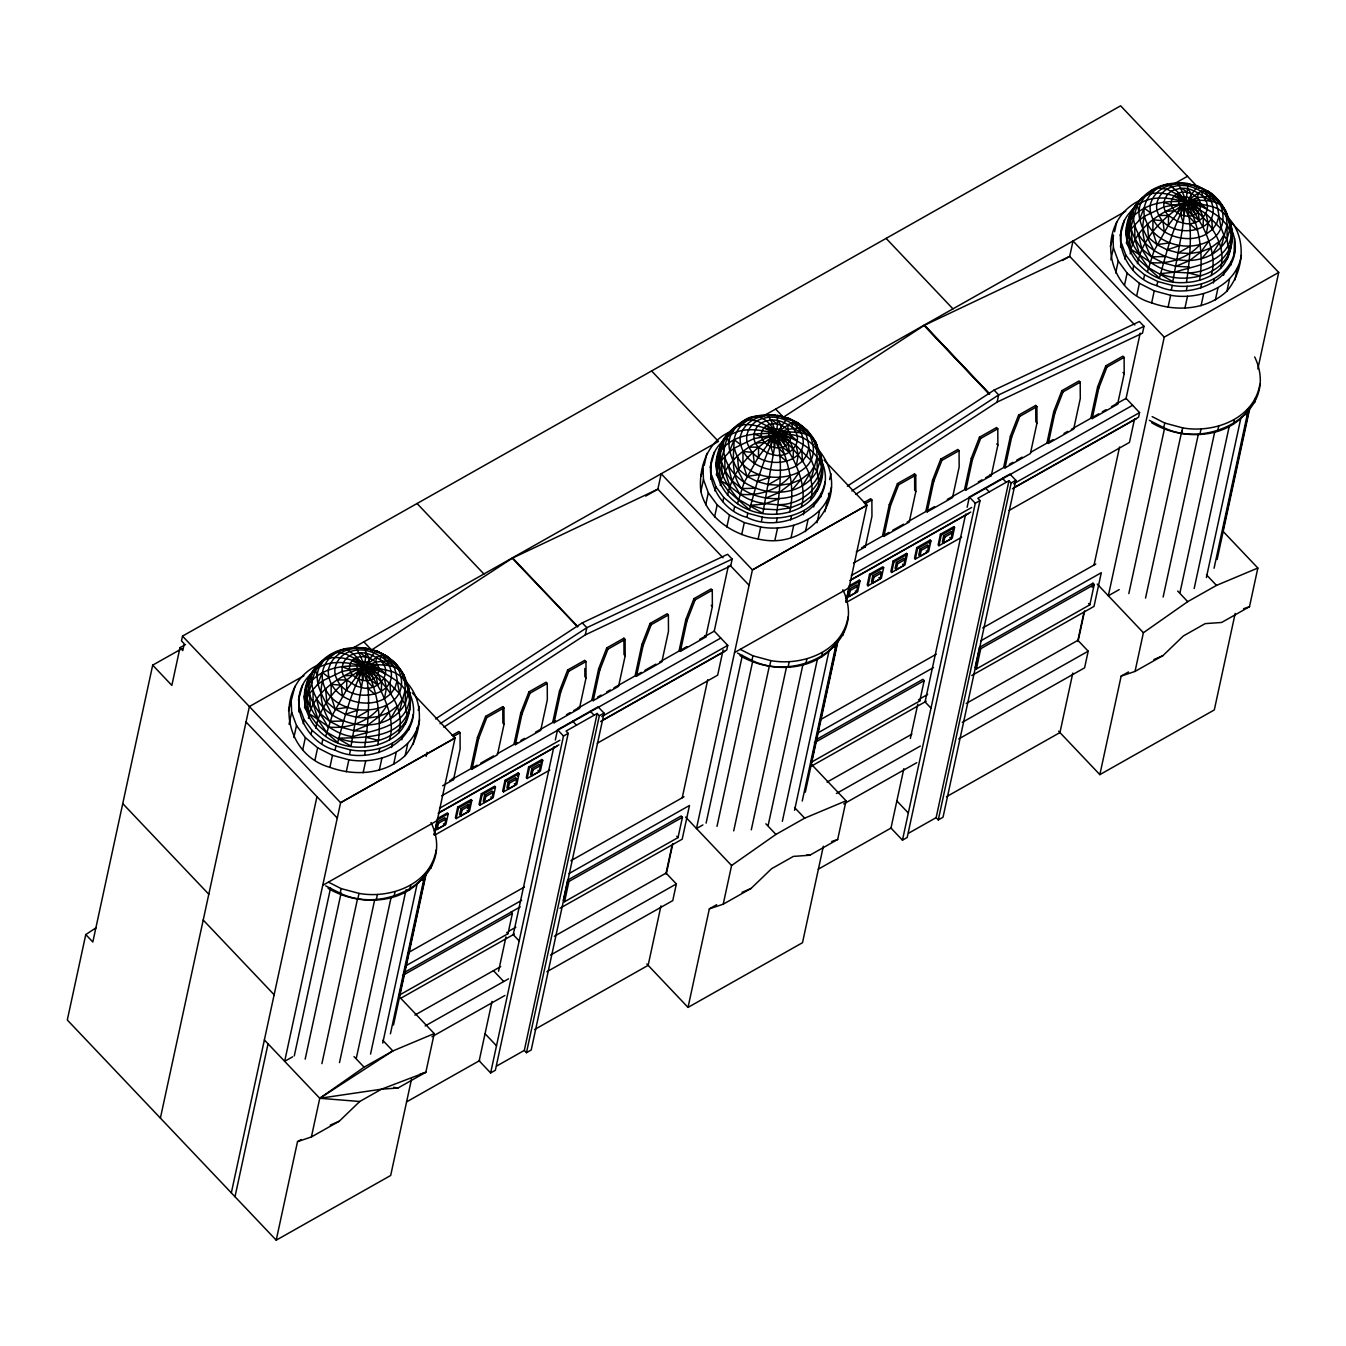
<?xml version="1.0" encoding="UTF-8"?>
<svg xmlns="http://www.w3.org/2000/svg" width="1346" height="1346" viewBox="0 0 1346 1346"><rect width="100%" height="100%" fill="white"/><g stroke="black" fill="none" stroke-linecap="round" stroke-linejoin="round"><path stroke-width="1.5" d="M363.639 648.049L354.015 647.476L355.546 647.275C373.212 673.757 369.275 716.24 364.682 746.929C315.687 751.371 282.643 696.185 321.358 661.458C346.04 636.894 392.544 646.316 405.382 678.603L402.723 676.365M364.682 746.929C382.887 746.02 406.122 735.101 407.115 714.558C403.009 700.492 408.259 685.131 401.512 671.654C393.217 663.41 380.8 665.513 370.268 664.201C345.501 677.475 321.458 699.634 315.671 728.152M775.464 415.275L765.824 414.703L767.371 414.518C785.021 440.983 781.101 483.466 776.491 514.155C726.318 517.301 695.024 464.824 733.166 428.684C757.865 404.12 804.37 413.542 817.207 445.829L814.549 443.591M776.491 514.155C794.695 513.247 817.947 502.327 818.94 481.784C814.835 467.718 820.084 452.357 813.337 438.897C805.043 430.636 792.626 432.739 782.076 431.427C757.31 444.702 733.284 466.86 727.496 495.378M1174.301 184.234L1177.313 182.787C1194.979 209.269 1191.042 251.752 1186.449 282.441C1137.454 286.883 1104.427 231.697 1143.124 196.97C1168.092 171.279 1219.695 182.871 1227.67 218.288M1186.449 282.441C1204.653 281.533 1227.889 270.613 1228.881 250.07C1224.776 236.004 1230.025 220.643 1223.278 207.166C1214.984 198.922 1202.567 201.025 1192.034 199.713C1167.268 212.988 1143.225 235.146 1137.437 263.648M325.631 736.413L332.226 715.399L346.612 689.724L346.797 679.999C337.51 671.654 342.809 655.923 354.789 653.786C368.064 649.58 378.764 659.473 389.28 665.597C402.706 697.262 348.631 705.842 337.274 679.881C330.376 668.255 339.091 653.752 351.575 651.144C367.929 646.299 382.634 656.579 394.126 666.977C398.618 679.208 396.717 693.089 405.028 704.042C381.103 744.809 305.391 721.473 311.986 673.151C322.804 651.986 340.925 656.579 359.651 662.468C380.649 678.872 406.627 703.621 398.786 733.015M737.457 503.64L744.052 482.625L758.437 456.95L758.622 447.225C749.335 438.88 754.618 423.149 766.597 421.012C779.889 416.806 790.59 426.699 801.106 432.823C814.532 464.488 760.456 473.069 749.099 447.108C742.184 435.481 750.917 420.978 763.401 418.37C779.755 413.525 794.46 423.805 805.951 434.203C810.443 446.435 808.542 460.315 816.854 471.268C792.929 512.035 717.216 488.699 723.812 440.378L720.783 450.321L716.358 474.835L728.169 490.869L749.503 509.764C758.135 478.183 766.884 443.221 787.864 417.849L798.834 423.603L809.165 433.126L810.258 436.356M1147.398 271.909L1153.993 250.911L1168.378 225.236L1168.564 215.511C1159.276 207.166 1164.576 191.435 1176.555 189.298C1189.847 185.092 1200.548 194.985 1211.063 201.109C1224.49 232.774 1170.397 241.355 1159.041 215.394C1152.142 203.768 1160.858 189.248 1173.342 186.657C1189.696 181.811 1204.401 192.091 1215.892 202.489C1220.385 214.721 1218.483 228.601 1226.795 239.554C1202.87 280.321 1127.157 256.985 1133.769 208.664C1144.588 187.498 1162.692 192.091 1181.418 197.98C1202.415 214.384 1228.393 239.134 1220.553 268.527M389.415 740.132C394.597 723.845 388.237 706.532 381.322 691.743L381.591 682.035L378.108 673.993L371.917 668.726C353.863 663.578 332.058 657.336 315.435 669.702L304.533 707.609L316.344 723.643L337.678 742.538C346.309 710.957 355.075 675.995 376.056 650.623L387.009 656.377L397.339 665.9C410.446 681.598 414.551 704.833 405.264 723.98M801.24 507.358C806.405 491.071 800.062 473.758 793.147 458.986L793.417 449.261L789.934 441.219L783.742 435.953C765.689 430.804 743.884 424.562 727.244 436.928L721.187 460.82L718.562 465.464L720.918 480.976L720.295 485.553M1211.181 275.644C1216.363 259.357 1210.004 242.044 1203.088 227.255L1203.358 217.547L1199.875 209.505L1193.683 204.239C1175.63 199.09 1153.825 192.848 1137.202 205.215L1126.299 243.121L1138.127 259.155L1159.461 278.05C1168.076 246.453 1176.841 211.507 1197.822 186.135L1208.775 191.889L1219.106 201.412L1220.216 204.642M377.772 744.893C383.072 713.935 375.416 664.874 345.602 648.839C330.258 653.079 317.202 663.09 309.462 677.122C298.997 697.598 315.772 715.954 326.388 731.972L351.003 746.121L362.68 680.285L365.675 656.999L365.574 648.149L374.945 650.69M810.612 500.241C818.452 470.848 792.458 446.098 771.46 429.694C759.161 426.833 744.86 420.406 733.166 428.684C707.121 449.244 720.531 478.84 738.214 499.198L762.829 513.348L774.488 447.511L777.483 424.226L777.382 415.376L788.638 418.421L798.834 423.603L800.046 425.572L794.544 422.779M1199.555 280.389C1204.838 249.447 1197.2 200.386 1167.369 184.352C1152.025 188.591 1138.968 198.602 1131.229 212.634C1120.781 233.11 1137.538 251.466 1148.172 267.484L1172.77 281.634L1182.192 230.519L1187.912 185.984L1187.71 183.409L1175.781 182.989M406.694 719.454C393.587 742.925 361.889 747.013 338.553 738.163C365.405 737.389 404.221 738.904 410.244 704.295C411.657 690.296 405.853 675.86 391.434 671.435C363.874 664.15 324.268 659.91 306.333 687.402L305.121 702.932L309.092 713.75L308.47 718.327M817.089 491.206C832.35 463.663 815.777 432.84 783.675 434.388C760.961 432.251 731.198 432.201 718.158 454.628L716.947 470.158L720.918 480.976C732.073 486.108 739.762 496.304 751.59 500.275C764.208 505.49 778.072 503.017 790.792 507.762L802.519 502.967L811.975 495.782L818.503 486.68M1200.733 276.048L1188.434 272.935L1174.806 272.144L1160.319 273.675C1187.492 285.453 1230.631 274.029 1232.011 239.807C1234.282 225.775 1227.064 211.406 1213.2 206.948C1185.641 199.662 1146.035 195.422 1128.099 222.914L1126.888 238.444L1130.859 249.262L1130.236 253.839M821.38 463.781L821.649 460.685L817.729 450.001L821.01 456.176C828.244 482.339 803.999 505.087 778.493 504.649M1231.203 233.615L1231.607 228.955L1228.326 220.054M307.258 686.41L307.864 681.581M346.612 689.724L360.005 671.99L368.821 663.006L369.46 658.026L365.994 653.264M719.084 453.636L719.689 448.807M758.437 456.95L771.83 439.217L780.646 430.232L781.269 425.252L777.82 420.49M1129.025 221.922L1129.647 217.093L1132.911 212.533M1168.378 225.236L1181.771 207.503L1190.587 198.518L1191.227 193.538L1187.761 188.777M311.986 673.151L308.957 683.078L306.737 698.238L309.092 713.75C323.511 721.961 335.524 734.882 353.039 736.632C374.356 729.599 405.6 727.446 409.588 699.449C404.877 681.833 386.588 674.548 371.866 667.162C370.419 659.776 356.286 659.372 356.976 667.852C358.406 675.221 372.556 675.625 371.866 667.162M789.597 512.119C795.587 488.093 788.335 462.788 779.334 440.445C771.746 422.038 757.462 406.223 739.105 424.781M1133.769 208.664L1130.741 218.59L1128.52 233.75L1130.859 249.262C1145.278 257.473 1157.291 270.395 1174.806 272.144C1196.123 265.112 1227.367 262.958 1231.354 234.961C1226.643 217.345 1208.355 210.06 1193.633 202.674C1192.186 195.288 1178.053 194.884 1178.743 203.364C1180.173 210.733 1194.323 211.137 1193.633 202.674M361.317 661.795L345.249 653.735L336.752 652.44C326.842 658.026 320.415 669.349 322.653 680.807C318.716 694.738 322.232 709.292 329.72 721.372L341.346 727.294L354.2 730.76L367.391 731.534M757.411 416.065C746.189 419.229 735.976 427.776 734.159 439.755C733.654 456.445 730.474 474.044 741.545 488.598C767.001 506.298 814.33 501.604 821.413 466.675C816.686 449.059 798.397 441.774 783.675 434.388C782.245 427.002 768.112 426.598 768.785 435.078C770.232 442.447 784.365 442.851 783.675 434.388M1183.084 197.307L1167.016 189.248L1158.519 187.952C1148.609 193.538 1142.182 204.861 1144.42 216.319C1140.483 230.25 1143.999 244.804 1151.486 256.884L1163.112 262.806L1175.967 266.272L1189.157 267.046M360.005 671.99L358.877 679.259L361.586 687.537C376.964 692.382 394.294 673.606 380.783 660.802L379.942 655.754L385.192 655.283L395.438 663.359L403.918 674.884M771.83 439.217L770.703 446.485L773.412 454.763C788.773 459.609 806.103 440.832 792.609 428.028L791.768 422.981L797.017 422.509L807.247 430.585L815.743 442.111L821.01 456.176M1181.771 207.503L1180.661 214.771L1183.353 223.049C1198.731 227.895 1216.061 209.118 1202.55 196.314L1201.726 191.267L1206.975 190.779L1219.106 201.412M394.126 666.977C381.271 642.799 335.289 640.158 328.323 670.039C327.213 697.161 363.067 710.738 384.485 698.624L386.42 687.873L384.3 678.266L371.462 670.207L352.08 660.735C341.362 674.413 366.432 687.554 376.257 676.55C386.975 662.888 361.923 649.731 352.08 660.735M805.951 434.203C793.08 410.025 747.114 407.384 740.149 437.265C739.038 464.387 774.892 477.965 796.31 465.851L798.245 455.099L796.125 445.492L783.288 437.433L763.889 427.961C753.188 441.639 778.24 454.78 788.083 443.776C798.784 430.114 773.731 416.957 763.889 427.961M1215.892 202.489C1203.038 178.311 1157.055 175.67 1150.09 205.551C1148.979 232.673 1184.833 246.251 1206.252 234.137L1208.186 223.386L1206.066 213.778L1193.246 205.719L1173.847 196.247C1163.146 209.926 1188.198 223.066 1198.024 212.062C1208.742 198.4 1183.689 185.243 1173.847 196.247M370.268 664.201L375.719 662.114L376.611 657.336L379.942 655.754M782.076 431.427L787.528 429.34L788.436 424.562L791.768 422.981M1192.034 199.713L1197.486 197.626L1198.377 192.848L1201.726 191.267M96.273 927.663L85.774 934.561L67.3 1019.999L276.216 1240.171L390.677 1175.479L411.54 1079.004M181.895 648.637L152.687 665.16L92.824 941.998L85.774 934.561M160.393 1118.105L249.38 706.549L303.91 675.709M405.382 681.093C425.656 701.03 422.493 735.034 405.163 755.594C385.259 774.438 354.738 776.423 329.888 767.338C280.91 753.693 273.154 681.985 321.694 663.393M294.993 686.208L288.532 710.89M289.054 724.299L291.645 712.32L291.123 698.91M408.477 690.868C431.225 735.757 373.296 768.987 335.07 750.143C301.033 741.276 283.569 691.81 315.671 670.375M302.732 684.677L298.408 700.088M298.862 711.984L299.3 695.932M293.899 737.507L296.49 725.511L291.645 712.32M303.17 723.694L304.061 719.538L299.754 707.828M302.766 749.604L305.357 737.625L296.49 725.511M311.027 734.411L311.919 730.255L304.061 719.538M315.031 759.783L317.639 747.804L305.357 737.625M321.913 743.446L322.804 739.29L311.919 730.255M231.327 1192.859L316.949 796.697M234.995 1196.729L268.056 1043.789M329.888 767.338L332.479 755.358L317.639 747.804M335.07 750.143L335.962 745.987L322.804 739.29M349.624 754.063L350.515 749.907C375.938 754.483 408.578 742.706 413.222 714.457M346.292 771.763L348.883 759.783C377.553 764.932 414.366 751.657 419.616 719.807M284.662 1061.321L340.605 802.687L455.066 737.995L412.297 692.921M294.286 1055.887L330.561 888.074M364.564 754.938L365.456 750.782M363.134 772.755L365.725 760.759M431.057 822.507C457.203 877.289 385.848 915.717 340.117 893.189L341.11 888.579L328.491 882.168M305.172 1059.151L341.144 892.835M378.865 752.7L379.774 748.544M276.216 1240.171L297.516 1141.644L301.184 1139.574M379.286 770.232L381.877 758.252M321.896 1063.66L357.397 899.397M358.019 898.018L359.012 893.408C390.323 899.044 430.518 884.541 436.239 849.763M391.585 747.518L392.477 743.362M297.516 1141.644L311.397 1136.949L319.759 1098.286L364.093 1067.193L392.847 1050.94L434.22 1033.577L399.762 997.251M393.621 764.377L396.212 752.397M401.815 739.728L402.723 735.572M408.898 729.869L409.79 725.713M405.163 755.594L407.754 743.615M339.495 1062.6L374.558 900.39M376.426 899.094L377.418 894.484M418.236 710.385L419.094 706.398M413.155 744.473L415.746 732.493M356.37 1057.99L390.996 897.832M394.041 896.352L395.034 891.742M426.16 756.435L427.035 752.364M370.537 1054.086L406.055 889.824M409.689 889.958L410.698 885.348M382.735 1043.083L417.361 882.926M422.308 880.368L423.3 875.758M390.424 1033.812L425.05 873.655M425.689 873.823L399.139 996.612L425.807 873.436M434.102 834.941L437.198 820.623L322.737 885.315M434.236 834.453L455.083 737.978L340.622 802.704M393.486 1024.996L426.329 873.049M437.299 822.002L436.003 827.941L437.198 829.203L444.651 824.98L445.93 819.041L444.752 817.779L437.299 822.002L438.493 823.247L437.198 829.203M431.023 868.237L432.016 863.627M442.649 785.761L453.535 779.603L460.13 749.049L460.046 732.729L458.868 731.484L452.02 735.37M434.22 831.004L445.896 824.408L448.201 813.775L447.394 812.934L437.4 818.587M457.707 807.112L455.402 817.745L456.193 818.587L469.535 811.049L471.823 800.416L471.033 799.574L457.707 807.112L458.498 807.953L456.193 818.587M460.938 808.643L459.642 814.582L460.837 815.844L468.29 811.621L469.569 805.682L468.374 804.42L460.938 808.643L462.115 809.888L460.837 815.844M477.477 737.356L470.864 767.91L472.042 769.138L497.431 754.786L504.043 724.249L503.942 707.912L502.781 706.684L485.62 716.375L477.477 737.356L478.654 738.601L472.042 769.138M467.533 808.391L468.374 804.42M469.115 808.441L471.033 799.574M481.346 793.753L479.041 804.386L479.832 805.228L493.174 797.69L495.463 787.057L494.672 786.215L481.346 793.753L482.137 794.594L479.832 805.228M484.577 795.284L483.281 801.223L484.476 802.468L491.929 798.262L493.208 792.323L492.013 791.061L484.577 795.284L485.755 796.529L484.476 802.468M434.22 1033.577L425.858 1072.257L397.995 1088.005L381.524 1089.183L319.759 1098.286L264.354 1039.936M504.986 780.394L502.681 791.027L503.471 791.869L516.814 784.331L519.102 773.698L518.311 772.856L504.986 780.394L505.776 781.235L503.471 791.869M520.767 712.892L514.155 743.429L515.333 744.675L540.722 730.323L547.334 699.769L547.25 683.448L546.072 682.203L528.928 691.894L520.767 712.892L521.945 714.12L515.333 744.675M508.199 781.908L506.92 787.864L508.115 789.109L515.568 784.903L516.847 778.964L515.653 777.702L508.199 781.908L509.394 783.17L508.115 789.109M517.554 776.406L518.311 772.856M528.625 767.035L526.32 777.668L527.11 778.51L540.436 770.972L542.741 760.339L541.95 759.497L528.625 767.035L529.415 767.876L527.11 778.51M531.838 768.549L530.56 774.505L531.754 775.75L539.208 771.544L540.486 765.605L539.292 764.343L531.838 768.549L533.033 769.811L531.754 775.75M540.419 766.597L541.95 759.497M492.013 1001.441L479.176 1060.85L490.634 1072.93L495.362 1070.272L568.197 733.368L566.043 731.08L597.17 713.498L599.323 715.769L526.471 1052.673L524.317 1050.402L597.17 713.498M498.558 971.189L505.961 936.917M559.499 691.003L552.886 721.54L554.064 722.785L579.453 708.433L586.048 677.879L585.964 661.559L584.787 660.314L567.642 670.005L559.499 691.003L560.659 692.231L554.064 722.785M399.998 994.744L507.98 933.703L512.372 913.429L511.093 912.1M553.829 746.929L513.23 934.679L519.186 940.938M555.326 740.014L557.547 729.768L598.095 706.835L604.051 713.111L531.199 1050.015L526.471 1052.673M490.634 1072.93L563.486 736.026L568.197 733.368M443.827 727.16L585.291 634.875L586.839 627.69L732.174 559.112L727.614 554.3L582.263 622.878L435.498 718.932M598.617 668.878L592.004 699.432L593.182 700.677L618.571 686.325L625.183 655.771L625.082 639.434L623.921 638.206L606.76 647.897L598.617 668.878L599.794 670.123L593.182 700.677M567.659 880.116L563.284 900.39L564.546 901.736L678.031 837.582L682.422 817.308L681.143 815.979L567.659 880.116L568.937 881.462L564.546 901.736M577.585 626.782L512.254 558.22L657.874 489.153L661.189 473.775L752.414 569.913L696.471 828.564L702.898 824.913M641.907 644.414L635.295 674.969L636.473 676.197L661.862 661.845L668.474 631.308L668.39 614.971L667.212 613.742L650.068 623.434L641.907 644.414L643.085 645.659L636.473 676.197M733.52 430.619C708.4 438.527 698.103 467.298 700.862 491.526C707.222 517.823 732.645 534.53 758.118 538.989C811.89 551.894 855.265 491.038 817.19 448.319M704.227 465.43L706.818 453.434M700.862 491.526L703.453 479.546L702.949 466.137M820.286 458.094C843.033 502.983 785.122 536.213 746.895 517.369C713.7 508.552 695.63 460.988 726.016 438.712M714.558 451.903L710.217 467.314M710.671 479.21L711.125 463.159M705.725 504.733L708.316 492.754L703.453 479.546M685.804 619.597L679.208 650.152L680.369 651.38L705.758 637.028L712.37 606.491L712.286 590.154L711.109 588.925L693.964 598.617L685.804 619.597L686.982 620.843L680.369 651.38M714.978 490.92L715.887 486.764L711.58 475.054M714.591 516.83L717.182 504.851L708.316 492.754M722.836 501.637L723.744 497.498L715.887 486.764M726.857 527.009L729.448 515.03L717.182 504.851M733.721 510.672L734.63 506.517L723.744 497.498M714.188 631.375L728.354 565.943M732.174 559.112L730.71 565.909L585.291 634.875M682.22 797.808L707.744 679.73M554.384 936.227L666.068 873.1L672.041 845.456M666.22 874.244L672.832 843.656M660.987 905.841L648.133 965.351L534.614 1029.505M741.696 534.564L744.288 522.585L729.448 515.03M746.895 517.369L747.787 513.213L734.63 506.517M723.122 649.866L717.654 675.17L597.254 743.228M699.668 639.4L714.255 631.156L727.749 645.373L726.756 649.983L602.705 720.11M666.068 873.1L676.365 883.952L672.764 900.609L546.88 971.745M761.432 521.289L762.341 517.133C787.763 521.71 820.404 509.932 825.048 481.683M758.118 538.989L760.709 527.009C789.379 532.158 826.175 518.883 831.424 487.033M706.112 823.113L742.386 655.3M776.373 522.164L777.281 518.008M774.96 539.982L777.551 527.985M842.865 589.733C869.011 644.515 797.673 682.944 751.926 660.415L752.919 655.805L740.317 649.395M716.997 826.377L752.515 662.114M790.691 519.926L791.583 515.77M646.82 963.955L688.025 1007.397L709.342 908.87L716.661 904.731M791.095 537.458L793.686 525.478M733.705 830.886L769.222 666.623M769.845 665.244L770.837 660.634C802.149 666.27 842.344 651.767 848.064 616.99M803.394 514.744L804.302 510.588M709.342 908.87L723.223 904.192L731.585 865.512L775.919 834.419L804.672 818.166L846.045 800.803L811.571 764.478M805.43 531.603L808.021 519.623M813.64 506.954L814.532 502.798M820.724 497.095L821.615 492.939M816.988 522.82L819.579 510.841M751.304 829.826L786.384 667.616M788.234 666.32L789.244 661.71M829.624 479.613L830.919 473.624M824.963 511.716L827.554 499.719M768.196 825.216L802.822 665.059M805.867 663.578L806.86 658.968M782.346 821.312L817.426 659.103M821.514 657.185L822.507 652.574M794.561 810.309L829.186 650.152M834.133 647.594L835.126 643.001M802.25 801.038L836.875 640.881M837.515 641.049L810.965 763.838L837.616 640.679M845.927 602.184L849.023 587.849L734.546 652.541M846.045 601.679L866.908 505.204L824.122 460.147M805.295 792.222L838.154 640.275M849.107 589.228L847.829 595.168L849.023 596.429L856.477 592.206L857.755 586.267L856.561 585.022L849.107 589.228L850.302 590.473L849.023 596.429M842.848 635.463L843.841 630.853M856.292 551.961L865.36 546.829L871.956 516.275L871.872 499.955L870.694 498.71L863.846 502.596M858.075 585.493L859.219 580.176L860.01 581.001L857.705 591.634L846.045 598.23M869.516 574.338L867.228 584.988L868.019 585.813L881.344 578.275L883.649 567.642L882.858 566.817L869.516 574.338L870.324 575.179L868.019 585.813M872.746 575.869L871.468 581.809L872.662 583.07L880.116 578.847L881.394 572.908L880.2 571.646L872.746 575.869L873.941 577.114L872.662 583.07M889.302 504.582L882.69 535.136L883.868 536.364L909.257 522.012L915.852 491.475L915.768 475.138L914.59 473.91L897.446 483.601L889.302 504.582L890.463 505.827L883.868 536.364M880.94 575.667L881.714 572.134M823.348 846.23L802.502 942.705L688.042 1007.397M893.155 560.979L890.867 571.613L891.658 572.454L904.983 564.916L907.288 554.283L906.497 553.442L893.155 560.979L893.963 561.82L891.658 572.454M896.386 562.51L895.107 568.449L896.301 569.695L903.738 565.488L905.034 559.549L903.839 558.287L896.386 562.51L897.58 563.755L896.301 569.695M723.223 904.192L751.068 888.444L771.561 868.725L793.349 856.409L809.821 855.232L837.683 839.483L846.045 800.803M905.336 558.758L906.497 553.442M916.794 547.62L914.506 558.254L915.297 559.095L928.622 551.557L930.927 540.924L930.136 540.082L916.794 547.62L917.585 548.461L915.297 559.095M932.593 480.118L925.981 510.656L927.158 511.901L952.547 497.549L959.16 466.995L959.059 450.674L957.898 449.429L940.736 459.121L932.593 480.118L933.754 481.346L927.158 511.901M920.025 549.151L918.746 555.09L919.941 556.335L927.377 552.129L928.673 546.19L927.478 544.928L920.025 549.151L921.219 550.396L919.941 556.335M929.363 543.633L930.136 540.082M940.433 534.261L938.128 544.894L938.936 545.736L952.261 538.198L954.566 527.565L953.776 526.723L940.433 534.261L941.224 535.102L938.936 545.736M943.664 535.775L942.385 541.731L943.563 542.976L951.016 538.77L952.312 532.831L951.117 531.569L943.664 535.775L944.858 537.037L943.563 542.976M952.228 533.824L953.776 526.723M903.839 768.667L890.985 828.076L902.459 840.156L907.187 837.498L980.023 500.594L977.869 498.306L1008.978 480.724L1011.149 482.995L938.297 819.899L936.143 817.628L1008.978 480.724M910.367 738.416L917.787 704.143M971.307 458.229L964.712 488.766L965.873 490.011L991.279 475.66L997.874 445.105L997.79 428.785L996.612 427.54L979.467 437.231L971.307 458.229L972.485 459.457L965.873 490.011M811.806 761.971L919.806 700.93L924.18 680.655L922.919 679.326L816.753 739.324M965.654 514.155L925.055 701.905L930.995 708.164M967.151 507.24L969.356 496.994L1009.921 474.061L1015.86 480.337L943.024 817.241L938.297 819.899M902.459 840.156L975.295 503.253L980.023 500.594M855.652 494.386L997.117 402.101L998.665 394.916L1143.999 326.338L1139.423 321.526L994.088 390.104L847.307 486.158M1010.425 436.104L1003.83 466.658L1005.008 467.903L1030.397 453.552L1036.992 422.997L1036.908 406.66L1035.73 405.432L1018.586 415.123L1010.425 436.104L1011.603 437.349L1005.008 467.903M979.484 647.359L975.093 667.616L976.372 668.962L1089.856 604.808L1094.231 584.534L1092.969 583.205L979.484 647.359L980.746 648.688L976.372 668.962M1053.716 411.64L1047.121 442.195L1048.298 443.423L1073.687 429.071L1080.283 398.534L1080.199 382.197L1079.021 380.968L1061.876 390.66L1053.716 411.64L1054.894 412.886L1048.298 443.423M1227.148 216.605C1247.422 236.543 1244.259 270.546 1226.929 291.106C1207.042 309.95 1176.505 311.936 1151.654 302.85C1104.41 289.44 1094.82 221.972 1139.877 200.369M1114.606 231.714L1116.759 221.72M1110.82 259.812L1113.411 247.832L1112.89 234.423M1230.951 228.332C1251.629 272.851 1194.037 303.91 1156.837 285.655C1123.641 276.839 1105.588 229.274 1135.974 206.998M1124.499 220.189L1120.175 235.6M1120.629 247.496L1121.067 231.445M1115.666 273.019L1118.257 261.023L1113.411 247.832M1130.977 213.105L1131.582 210.329M1124.936 259.206L1125.828 255.05L1121.521 243.34M1097.629 386.824L1091.017 417.378L1092.195 418.606L1117.584 404.254L1124.196 373.717L1124.112 357.38L1122.934 356.152L1105.789 365.843L1097.629 386.824L1098.807 388.069L1092.195 418.606M1124.533 285.116L1127.124 273.137L1118.257 261.023M1132.794 269.923L1133.685 265.768L1125.828 255.05M1136.815 295.296L1139.406 283.316L1127.124 273.137M1143.679 278.959L1144.571 274.803L1133.685 265.768M1125.979 398.87L1140.18 333.169M1143.999 326.338L1142.518 333.135L997.1 402.101M1094.029 565.034L1119.569 446.956M966.209 703.453L1077.894 640.326L1083.867 612.682M1078.028 641.47L1084.64 610.882M1151.654 302.85L1154.245 290.871L1139.406 283.316M1072.812 673.067L1059.941 732.577L946.44 796.731M1156.837 285.655L1157.745 281.499L1144.571 274.803M1092.094 587.26L1092.969 583.205M1134.527 419.043L1129.479 442.397L1009.079 510.454M1111.476 406.627L1126.08 398.382L1139.574 412.599L1138.565 417.21L1014.514 487.336M1077.894 640.326L1088.191 651.178L1084.59 667.835L958.705 738.971M1171.39 289.575L1172.282 285.419C1197.704 289.996 1230.345 278.218 1234.989 249.969M1168.059 307.275L1170.65 295.296C1199.32 300.444 1236.133 287.169 1241.382 255.319M1230.244 221.367L1278.7 272.447L1164.24 337.139L1108.33 595.773L1119.216 589.598M1186.331 290.45L1187.222 286.294M1184.901 308.268L1187.492 296.271M1254.691 356.959C1280.837 411.758 1209.499 450.17 1163.752 427.658L1164.744 423.048L1152.142 416.621M1128.823 593.603L1164.34 429.34M1200.632 288.212L1201.541 284.056M1201.053 305.744L1203.644 293.764M1058.629 731.181L1099.85 774.623L1121.151 676.096L1128.47 671.957M1213.352 283.03L1214.243 278.874M1145.53 598.112L1181.889 430.653M1181.653 432.487L1182.663 427.877C1213.957 433.496 1254.152 418.993 1259.89 384.216M1121.151 676.096L1135.031 671.418L1143.393 632.738L1187.727 601.645L1216.498 585.392L1257.854 568.029L1223.396 531.72M1215.388 299.889L1217.979 287.909M1223.598 275.24L1224.49 271.084M1234.534 238.091L1234.097 254.125M1230.665 265.381L1231.573 261.225M1226.929 291.106L1229.521 279.127M1163.129 597.052L1198.209 434.842M1200.06 433.563L1201.053 428.953M1234.921 279.985L1237.512 268.005M1180.021 592.442L1214.647 432.285M1217.676 430.804L1218.685 426.194M1194.171 588.539L1229.235 426.329M1233.34 424.411L1234.332 419.801M1206.386 577.535L1241.012 417.378M1245.942 414.837L1246.951 410.227M1214.058 568.264L1248.684 408.107M1222.791 531.064L1249.408 407.922M1257.837 368.922L1278.7 272.447M1217.12 559.448L1249.963 407.502M1254.657 402.69L1255.65 398.079M1235.174 613.456L1214.311 709.931L1099.85 774.623M1135.031 671.418L1162.894 655.67L1183.37 635.951L1205.158 623.635L1221.646 622.458L1249.492 606.71L1257.854 568.029M399.106 712.303L405.196 689.926M810.931 479.529L817.022 457.152M1220.872 247.815L1226.963 225.438M306.215 689.842L304.129 696.723L305.121 702.932L304.701 691.962L306.333 687.402M332.226 715.399C324.537 698.086 306.972 676.752 325.177 659.254M397.003 681.194L394.933 687.991L390.66 693.93L384.485 698.624M377.755 664.907L342.136 671.402L322.653 680.807C332.075 727.95 426.144 715.197 395.438 663.359L385.192 655.283M405.028 704.042L407.888 694.62L407.518 684.677M700.913 476.299L703.117 469.047M718.041 457.085L715.937 463.949L716.947 470.158L716.526 459.188L718.158 454.628M744.052 482.625C736.346 465.312 718.781 443.978 736.985 426.48M808.811 448.42L806.742 455.217L802.485 461.156L796.31 465.851M789.58 432.133L753.962 438.628L734.462 448.033C743.901 495.193 837.952 482.423 807.247 430.585L797.017 422.509M816.854 471.268L819.714 461.846L819.344 451.903M1110.299 246.402L1113.613 235.516M1128.503 223.638L1125.895 232.235L1126.888 238.444L1126.467 227.474L1128.099 222.914M1153.993 250.911C1146.304 233.598 1128.739 212.264 1146.943 194.766M1218.769 216.706L1216.7 223.503L1212.426 229.443L1206.252 234.137M1199.522 200.419L1163.903 206.914L1144.42 216.319C1151.436 242.633 1185.994 253.3 1208.876 241.018C1229.386 231.108 1226.509 199.965 1206.975 190.779C1229.722 204.76 1237.899 235.399 1227.047 259.492M1226.795 239.554L1229.672 230.132L1229.285 220.189M408.41 713.683L409.857 709.073M820.236 480.909L821.666 476.299M309.092 713.75C317.084 689.472 341.463 674.716 364.53 666.993L373.599 678.586L381.322 691.743M720.918 480.976C728.893 456.698 753.289 441.942 776.339 434.22L785.425 445.812L793.147 458.986M1130.859 249.262C1138.851 224.984 1163.23 210.228 1186.297 202.506L1195.366 214.098L1203.088 227.255M726.722 438.258L730.07 431.662L744.927 420.44L748.578 419.666L757.075 420.962L773.142 429.021M478.654 738.601L486.798 717.603L503.942 707.912M521.945 714.12L530.088 693.14L547.25 683.448M560.659 692.231L568.82 671.25L585.964 661.559M599.794 670.123L607.938 649.142L625.082 639.434M643.085 645.659L651.228 624.662L668.39 614.971M686.982 620.843L695.142 599.845L712.286 590.154M890.463 505.827L898.623 484.829L915.768 475.138M933.754 481.346L941.914 460.366L959.059 450.674M972.485 459.457L980.645 438.476L997.79 428.785M1011.603 437.349L1019.763 416.368L1036.908 406.66M1054.894 412.886L1063.054 391.888L1080.199 382.197M1098.807 388.069L1106.95 367.071L1124.112 357.38M310.674 708.921L309.361 693.594L317.387 684.778L322.333 672.529L328.592 677.206M722.482 476.148L721.187 460.82L729.212 452.004L734.159 439.755L740.418 444.432M1132.44 244.434L1131.128 229.106L1139.153 220.29L1144.1 208.041L1150.376 212.718M355.462 677.526L358.574 670.813M767.27 444.752L770.4 438.039M1177.228 213.038L1180.341 206.325M390.525 718.814L402.538 698.624M802.351 486.041L814.364 465.851M1212.309 254.327L1224.305 234.137M422.173 878.787C399.442 905.454 356.673 905.404 328.104 888.343M424.579 875.438L428.179 870.408M833.982 646.013C811.268 672.68 768.499 672.63 739.913 655.569M836.388 642.665L840.005 637.634M1245.807 413.239C1223.093 439.906 1180.324 439.856 1151.739 422.795M1248.213 409.891L1251.83 404.86M387.11 705.506L379.303 716.291L367.912 725.023L354.2 730.76M798.935 472.732L791.128 483.517L779.738 492.249L766.025 497.986M1208.876 241.018L1201.069 251.803L1189.679 260.535L1175.967 266.272M379.892 723.155L389.145 712.286L397.07 706.263M791.717 490.381L800.954 479.513L808.879 473.489M1201.658 258.668L1210.912 247.799L1218.837 241.775M327.297 657.555L329.921 654.93L345.602 648.839M1149.063 193.067L1151.688 190.442L1160.555 186.825M311.397 1136.949L339.259 1121.218L359.735 1101.499L381.524 1089.183L425.858 1072.257L419.902 1074.276M378.276 709.123C365.658 723.054 346.225 729.162 327.768 726.941C321.139 712.404 306.551 700.559 308.957 683.078M790.102 476.349C777.483 490.281 758.05 496.388 739.593 494.167C732.964 479.63 718.36 467.785 720.783 450.321M1200.043 244.636C1187.424 258.567 1167.992 264.674 1149.534 262.453C1142.905 247.916 1128.318 236.072 1130.741 218.59M368.821 663.006L376.611 657.336M780.646 430.232L788.436 424.562M1190.587 198.518L1198.377 192.848M315.906 668.138L319.036 665.765M727.732 435.364L730.844 432.991M317.387 684.778L322.653 680.807M729.212 452.004L734.462 448.033M1139.153 220.29L1144.42 216.319M440.058 723.744L586.839 627.69L582.263 622.878M851.883 490.97L998.665 394.916L994.088 390.104M370.991 650.387L512.456 558.119M782.817 417.613L924.466 325.227L989.613 393.873M1162.321 186.101L1167.369 184.352M325.631 688.933L326.809 702.141L335.221 709.123L345.417 714.322L356.673 717.351L368.316 710.671M737.457 456.159L738.634 469.367L747.047 476.349L757.226 481.548L768.482 484.577L780.142 477.897M1147.415 224.446L1148.575 237.653L1156.988 244.636L1167.184 249.834L1178.44 252.863L1190.1 246.183M185.512 644.549L180.011 647.628L171.851 685.4L152.687 665.143M352.938 648.015L718.428 441.404L651.582 370.941M763.872 415.729L1125.71 211.221M1174.755 183.493L1187.475 176.276M645.676 496.085L658.463 488.85M1062.381 260.501L1069.683 256.379L1073.014 241.001L1164.24 337.139M453.198 736.599L460.046 732.729M865.007 503.825L871.872 499.955M449.732 780.68L477.107 765.201M480.741 763.148L493.511 755.93M497.162 753.861L517.234 742.521M520.885 740.451L524.536 738.399M535.472 732.207L555.545 720.867M566.498 714.676L570.132 712.623M573.783 710.553L593.855 699.213M597.506 697.144L601.157 695.091M606.625 691.995L610.276 689.926M613.927 687.873L641.285 672.394M644.936 670.342L655.872 664.15M659.523 662.097L686.897 646.618M861.558 547.906L888.915 532.427M892.566 530.374L903.519 524.183M907.17 522.113L934.528 506.651M947.298 499.433L965.536 489.12M978.306 481.902L981.957 479.849M985.608 477.78L1005.681 466.439M1009.315 464.37L1012.966 462.317M1016.617 460.248L1022.085 457.152M1031.221 452.004L1053.11 439.62M1064.047 433.446L1067.698 431.376M1071.349 429.324L1098.706 413.845M1102.357 411.792L1106.008 409.722M441.69 795.823L720.8 638.054M853.515 563.049L1132.625 405.281M599.323 715.769L604.051 713.111M1011.149 482.995L1015.86 480.337M439.519 808.29L559.919 740.233M601.864 716.526L727.749 645.373M851.328 575.516L971.728 507.459M1013.689 483.752L1139.574 412.599M438.51 812.9L558.91 744.843M850.336 580.126L970.735 512.069M438.224 813.337L556.79 746.307M600.585 721.574L724.636 651.447M850.033 580.563L968.615 513.533M1012.394 488.8L1136.445 418.673M849.225 585.813L859.219 580.176M436.525 820.37L448.201 813.775M458.498 807.953L471.823 800.416M482.137 794.594L495.463 787.057M505.776 781.235L519.102 773.698M529.415 767.876L542.741 760.339M848.35 587.596L860.01 581.001M870.324 575.179L883.649 567.642M893.963 561.82L907.288 554.283M917.585 548.461L930.927 540.924M941.224 535.102L954.566 527.565M438.493 823.247L445.93 819.041M462.115 809.888L469.569 805.682M485.755 796.529L493.208 792.323M509.394 783.17L516.847 778.964M533.033 769.811L540.486 765.605M850.302 590.473L857.755 586.267M873.941 577.114L881.394 572.908M897.58 563.755L905.034 559.549M921.219 550.396L928.673 546.19M944.858 537.037L952.312 532.831M434.893 834.991L549.824 770.03M846.718 602.217L961.65 537.256M408.427 952.564L524.469 886.98M570.889 860.733L683.97 796.815M820.252 719.79L936.294 654.206M982.715 627.959L1095.779 564.041M406.711 965.301L521.642 900.339M569.038 873.554L689.489 805.48L682.203 839.181L559.97 908.264M818.536 732.527L933.468 667.566M980.864 640.78L1101.297 572.706L1094.012 606.407L971.795 675.49M404.927 972.098L520.246 906.918M402.538 975.514L512.372 913.429M568.937 881.462L682.422 817.308M814.364 742.74L924.18 680.655M980.746 648.688L1094.231 584.534M508.418 931.398L515.838 927.209M920.243 698.624L927.663 694.435M284.679 1061.304L292.688 1056.795M401.259 997.975L514.357 934.04M811.251 766.227L926.183 701.266M414.854 1015.103L500.712 966.563M827.067 782.11L911.881 734.159M425.151 1025.938L508.536 978.828M550.48 955.105L676.365 883.952M836.438 793.484L920.344 746.054M962.306 722.331L1088.191 651.178M431.965 1036.706L504.935 995.468M843.774 803.932L916.744 762.694M406.458 1101.937L479.698 1060.547M818.284 869.18L891.523 827.773M496.859 1065.931L524.317 1050.402M908.685 833.157L936.143 817.628M989.209 394.092L924.079 325.446L1069.683 256.379L1134.829 325.025M1153.875 659.54L1162.894 655.67M742.05 892.314L751.068 888.444M330.241 1125.088L339.259 1121.218M1210.912 247.799L1201.069 251.803L1189.999 253.536L1178.44 252.863M800.954 479.513L791.128 483.517L780.057 485.25L768.482 484.577M389.145 712.286L379.303 716.291L368.232 718.024L356.673 717.351M779.216 498.76L764.865 503.858L750.361 505.389L763.788 509.007L777.584 509.814L790.792 507.762M1167.184 249.834L1179.702 245.578M757.226 481.548L769.761 477.292M345.417 714.322L357.935 710.065M1243.553 608.729L1249.492 606.71M831.727 841.502L837.683 839.483M1197.486 197.626L1211.164 196.028L1214.529 197.054L1219.998 204.525M787.528 429.34L801.207 427.742L804.588 428.768L810.056 436.239M375.719 662.114L389.398 660.516L392.763 661.542L398.231 669.012M1168.311 185.176L1172.316 184.553M1188.434 272.935C1208.708 272.481 1233.76 257.692 1231.354 234.961M1169.59 242.852L1156.988 244.636L1152.866 231.916L1152.967 219.768L1162.961 220.744L1164.256 231.68M759.649 474.566L747.047 476.349L742.925 463.63L743.009 451.482L753.02 452.458L754.315 463.394M347.823 707.34L335.221 709.123L331.099 696.404L331.2 684.256L341.194 685.232L342.49 696.168M1165.552 211.406L1174.385 210.683M755.611 443.12L764.444 442.397M343.785 675.894L352.618 675.17M1165.013 256.514L1151.486 256.884L1141.879 248.926L1138.312 234.389M755.056 488.245L741.545 488.598L731.938 480.64L728.354 466.103M343.247 721.019L329.72 721.372L320.112 713.414L316.546 698.877M1179.298 204.895L1171.222 204.844L1163.735 202.371M769.357 436.626L761.281 436.558L753.777 434.085M357.531 669.399L349.455 669.332L341.968 666.859M1159.041 215.394L1168.564 215.511L1177.784 221.552L1183.353 223.049M749.099 447.108L758.622 447.225L767.826 453.265L773.412 454.763M337.274 679.881L346.797 679.999L356.017 686.039L361.586 687.537M359.735 1101.499L319.759 1098.286L392.847 1050.94L382.802 1040.34M806.944 854.76L809.821 855.232M393.671 1087.299L397.995 1088.005M366.667 737.423L378.966 740.536M1187.34 183.662L1198.596 186.707L1198.983 188.255M1157.745 281.499L1172.282 285.419M1154.245 290.871L1170.65 295.296M1164.744 423.048L1182.663 427.877M747.787 513.213L762.341 517.133M744.288 522.585L760.709 527.009M752.919 655.805L770.837 660.634M335.962 745.987L350.515 749.907M332.479 755.358L348.883 759.783M341.11 888.579L359.012 893.408M1193.061 201.126L1200.649 203.482L1207.379 209.454M783.12 432.84L790.708 435.195L797.438 441.185M371.294 665.614L378.882 667.969L385.612 673.959M1193.683 204.239L1200.767 206.561M783.742 435.953L790.825 438.291M371.917 668.726L379 671.065M1149.333 420.322L1163.752 427.658M737.524 653.096L751.926 660.415M376.056 650.623L387.009 656.377M325.698 885.87L340.117 893.189M787.864 417.849L789.042 419.969M1182.04 188.44L1187.441 192.512M772.082 420.154L777.483 424.226M360.274 652.928L365.675 656.999M1176.505 194.228L1181.418 197.98M766.564 425.942L771.46 429.694M354.738 658.716L359.651 662.468M804.605 429.357L809.165 433.126M391.265 660.869L397.339 665.9M1206.066 213.778L1220.923 228.753M796.125 445.492L810.982 460.467M384.3 678.266L399.156 693.24M1189.073 223.386L1196.762 229.846M779.132 455.099L786.804 461.56M367.307 687.873L374.996 694.334M1194.558 222.527L1188.333 216.016L1185.422 208.899M784.617 454.241L778.375 447.747L775.481 440.613M372.792 687.015L366.566 680.504L363.656 673.387M1222.942 207.52L1225.684 210.397M811.638 437.786L815.743 442.111M1198.882 188.322L1120.629 105.829L182.534 636.086L181.474 640.881L184.251 643.809L182.787 650.589L179.994 647.662M1123.018 372.472L1124.196 373.717M1105.789 365.843L1106.95 367.071M1116.406 403.026L1117.584 404.254M1061.876 390.66L1063.054 391.888M1206.437 574.792L1216.498 585.392M886.105 238.377L952.951 308.857M1036.992 422.997L1035.831 421.752L1035.73 405.432M1018.586 415.123L1019.763 416.368M1177.683 591.045L1187.727 601.645M924.265 325.362L989.411 394.008M996.696 443.877L997.874 445.105M979.467 437.231L980.645 438.476M1002.433 478.301L1006.219 482.289M1097.242 584.08L1143.393 632.738M990.101 474.415L991.279 475.66M985.407 487.925L989.192 491.913M1088.578 603.479L1089.856 604.808M940.736 459.121L941.914 460.366M969.356 496.994L975.295 503.253M915.852 491.475L914.691 490.23L914.59 473.91M949.822 537.508L951.016 538.77M897.446 483.601L898.623 484.829M926.199 550.867L927.377 552.129M775.649 409.066L784.348 418.219M902.56 564.243L903.738 565.488M864.182 545.601L865.36 546.829M878.921 577.602L880.116 578.847M855.282 590.961L856.477 592.206M918.544 699.584L919.806 700.93M657.874 489.153L723.004 557.799M730.121 565.337L749.099 585.291M711.193 605.246L712.37 606.491M896.857 800.937L908.331 813.018M693.964 598.617L695.142 599.845M704.597 635.8L705.758 637.028M650.068 623.434L651.228 624.662M794.611 807.566L804.672 818.166M625.183 655.771L624.006 654.526L623.921 638.206M606.76 647.897L607.938 649.142M765.857 823.819L775.919 834.419M512.658 558.001L577.787 626.647M586.048 677.879L584.887 676.651L584.837 668.474M417.058 503.505L483.904 573.985M567.642 670.005L568.82 671.25M590.305 711.243L594.091 715.231M685.619 817.072L731.585 865.512M578.275 707.188L579.453 708.433M572.673 721.22L576.458 725.208M676.769 836.253L678.031 837.582M528.928 691.894L530.088 693.14M557.547 729.768L563.486 736.026M504.043 724.249L502.866 723.004L502.781 706.684M538.013 770.282L539.208 771.544M485.62 716.375L486.798 717.603M514.374 783.641L515.568 784.903M363.841 641.84L372.522 650.993M490.735 797L491.929 798.262M452.357 778.358L453.535 779.603M467.096 810.376L468.29 811.621M443.457 823.735L444.651 824.98M506.719 932.357L507.98 933.703M182.501 636.103L340.605 802.687M493.444 970.668L503.74 981.52M246.015 721.944L337.274 818.065M485.031 1033.711L496.506 1045.792M122.738 803.596L208.798 894.249M354.048 1056.593L364.093 1067.193M203.196 920.025L274.147 994.761M1193.246 205.719L1198.024 212.062L1199.437 220.542L1192.051 215.444L1187.391 209.017M783.288 437.433L788.083 443.776L789.479 452.256L782.11 447.158L777.45 440.731M371.462 670.207L376.257 676.55L377.671 685.03L370.285 679.932L365.624 673.505M1222.521 207.806L1227.165 214.115M1211.063 201.109L1204.603 190.577M813.741 441.101L817.207 445.829M801.106 432.823L794.645 422.291M401.916 673.875L405.382 678.603M389.28 665.597L382.836 655.065M1228.494 219.819L1230.967 224.462M409.184 688.95L405.903 682.775L409.84 693.442M1192.304 207.015L1195.366 214.098M782.363 438.729L785.425 445.812M370.537 671.503L373.599 678.586M1139.608 254.226L1134.93 239.437L1134.712 224.58M729.667 485.94L724.989 471.15L724.754 456.294M317.841 718.714L313.164 703.924L312.945 689.068M1137.202 205.215L1138.817 211.103M727.244 436.928L728.859 442.817M315.435 669.702L317.05 675.591M376.83 651.195L377.216 652.743M1183.504 208.394L1184.446 215.797M773.563 440.108L774.488 447.511M361.738 672.882L362.68 680.285M1211.72 218.473L1212.426 229.443M801.762 450.187L802.485 461.156M389.953 682.96L390.66 693.93M1230.042 245.561L1230.177 249.195M828.614 493.275L828.833 499.013M416.873 727.95L417.024 731.787M866.874 505.221L752.414 569.913L866.908 505.238"/></g></svg>
